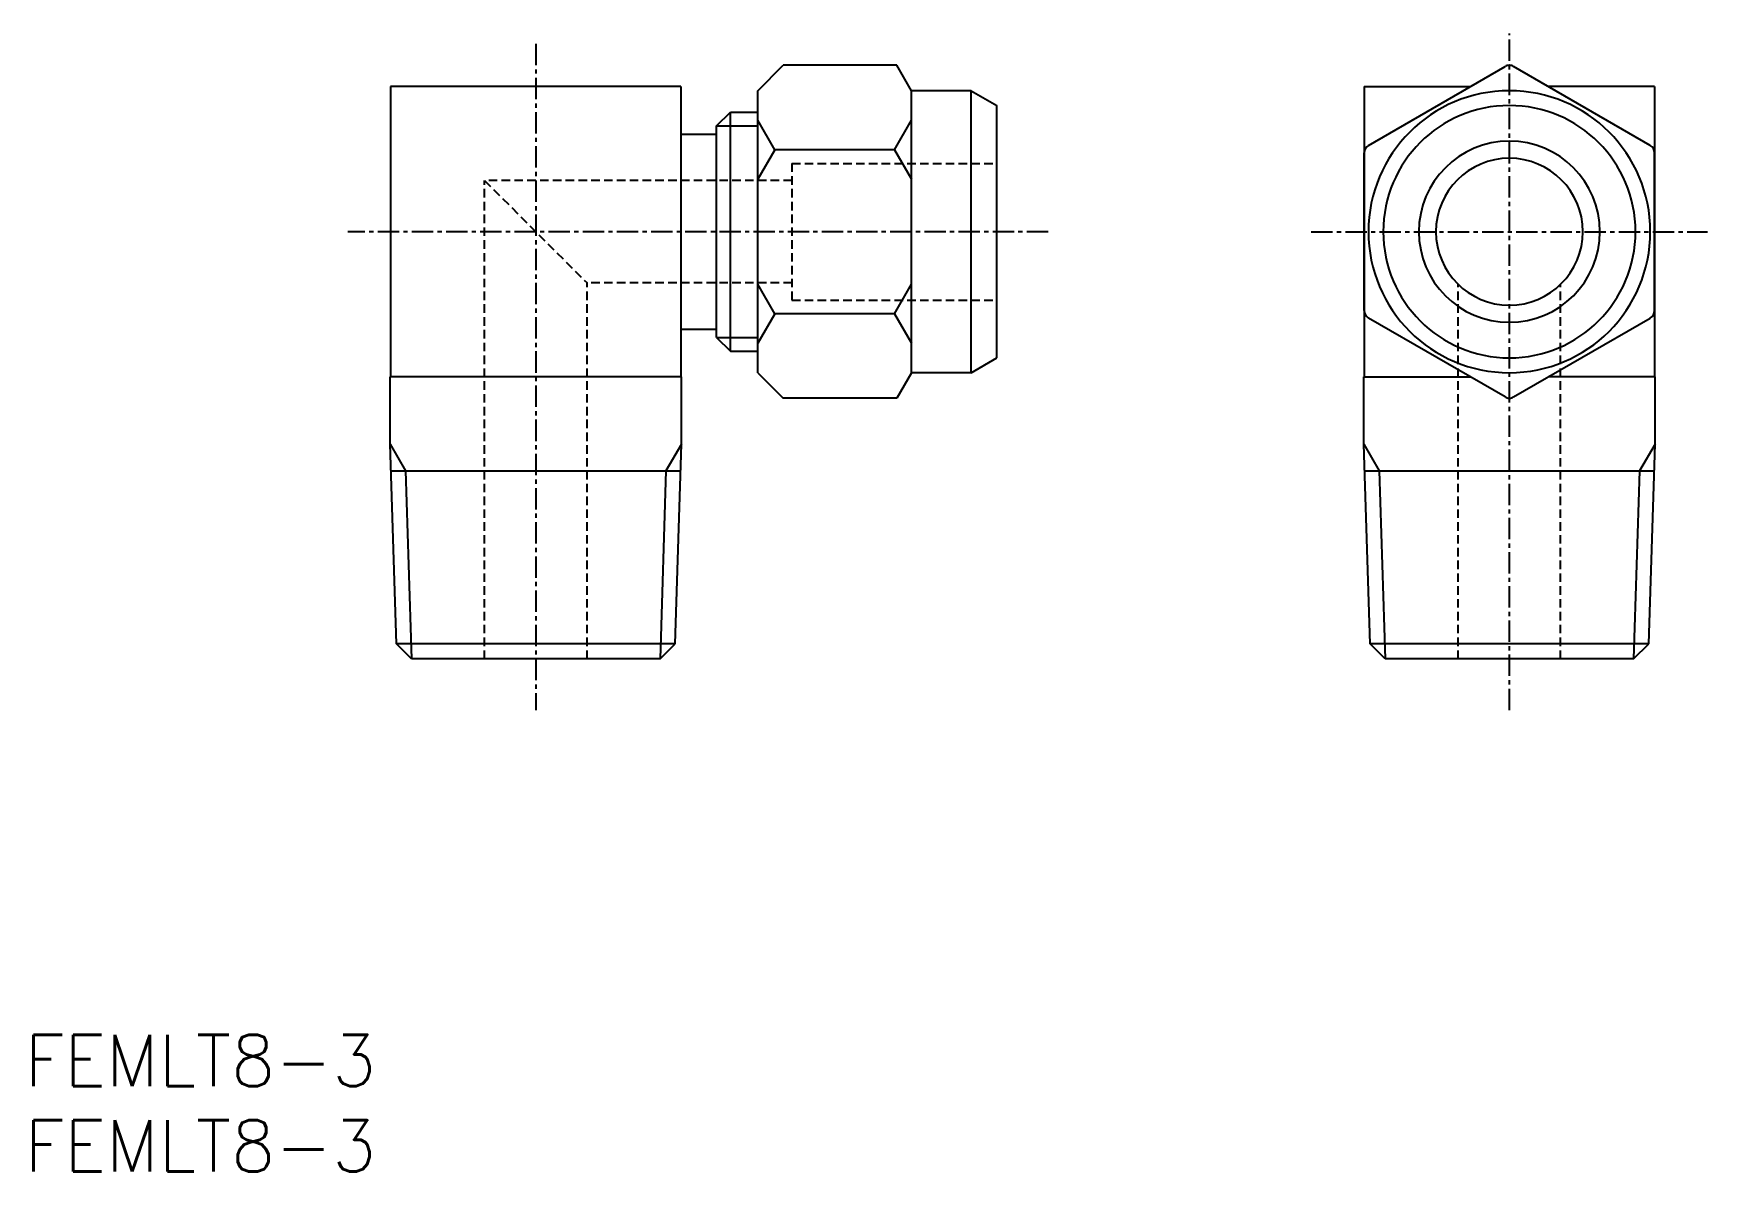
# Model space of a CAD drawing. Extents: x 0.5 to 98.5, y 0 to 66.6.
import ezdxf

# ---------------------------------------------------------------- set-up
doc = ezdxf.new("R2010")
doc.units = 0
doc.linetypes.add('CENTER', pattern=[2, 1.25, -0.25, 0.25, -0.25])
doc.linetypes.add('DASHED', pattern=[0.75, 0.5, -0.25])
doc.layers.get('0').update_dxf_attribs({"linetype": 'CONTINUOUS'})
doc.layers.add('CENTER', color=1, linetype='CENTER')
doc.styles.get("Standard").update_dxf_attribs({"font": 'txt.shx'})

# ---------------------------------------------------------------- blocks, each defined once
blk = doc.blocks.new('*U7')
at = {"color": 7, "linetype": 'CONTINUOUS'}
blk.add_text('FEMLT8-3', height=3, dxfattribs=at).set_placement((0, 0))
blk = doc.blocks.new('*U8')
at = {"color": 7, "linetype": 'CONTINUOUS'}
blk.add_text('FEMLT8-3', height=3, dxfattribs=at).set_placement((0, 5))

msp = doc.modelspace()

# ---------------------------------------------------------------- linework, layer by layer
at = {"color": 7, "linetype": 'CONTINUOUS'}
for p, q in [((42.92, 63.25), (44.407, 64.738)), ((51.061, 64.738), (44.407, 64.738)), ((51.92, 63.25), (51.061, 64.738)), ((78.67, 60.052), (86.67, 64.671)), ((95.17, 60.052), (87.17, 64.671)), ((38.42, 63.5), (21.42, 63.5)), ((21.42, 63.5), (21.42, 46.5)), ((38.42, 63.5), (38.42, 46.5)), ((42.92, 46.75), (42.92, 63.25)), ((51.92, 46.75), (51.92, 63.25)), ((55.42, 63.25), (51.92, 63.25)), ((55.42, 46.75), (55.42, 63.25)), ((55.42, 63.25), (56.92, 62.384)), ((78.42, 63.5), (78.42, 46.5)), ((78.42, 63.5), (84.642, 63.5)), ((95.42, 63.5), (89.197, 63.5)), ((95.42, 63.5), (95.42, 46.5)), ((40.5, 61.188), (41.312, 62)), ((41.312, 48), (41.312, 62)), ((41.312, 62), (42.92, 62)), ((56.92, 47.616), (56.92, 62.384)), ((40.5, 48.812), (40.5, 61.188)), ((43.92, 59.8), (42.92, 61.532)), ((50.92, 59.8), (51.92, 61.532)), ((38.42, 60.7), (40.5, 60.7)), ((43.92, 59.8), (42.92, 58.068)), ((50.92, 59.8), (43.92, 59.8)), ((50.92, 59.8), (51.92, 58.068)), ((78.42, 50.381), (78.42, 59.619)), ((95.42, 50.381), (95.42, 59.619)), ((43.92, 50.2), (42.92, 51.932)), ((50.92, 50.2), (51.92, 51.932)), ((43.92, 50.2), (42.92, 48.468)), ((50.92, 50.2), (43.92, 50.2)), ((50.92, 50.2), (51.92, 48.468)), ((38.42, 49.3), (40.5, 49.3)), ((86.67, 45.329), (78.67, 49.948)), ((87.17, 45.329), (95.17, 49.948)), ((40.5, 48.812), (41.312, 48)), ((41.312, 48), (42.92, 48)), ((55.42, 46.75), (56.92, 47.616)), ((38.445, 46.5), (21.394, 46.5)), ((21.394, 42.567), (21.394, 46.5)), ((38.445, 42.567), (38.445, 46.5)), ((42.92, 46.75), (44.407, 45.262)), ((51.92, 46.75), (51.061, 45.262)), ((55.42, 46.75), (51.92, 46.75)), ((78.394, 42.567), (78.394, 46.5)), ((78.394, 46.5), (84.642, 46.5)), ((95.445, 46.5), (89.197, 46.5)), ((95.445, 42.567), (95.445, 46.5)), ((51.061, 45.262), (44.407, 45.262)), ((21.76, 30.884), (21.394, 42.567)), ((38.08, 30.884), (38.445, 42.567)), ((78.76, 30.884), (78.394, 42.567)), ((95.08, 30.884), (95.445, 42.567)), ((21.443, 41), (38.396, 41)), ((78.443, 41), (95.396, 41)), ((38.08, 30.884), (21.76, 30.884)), ((22.643, 30), (21.76, 30.884)), ((37.196, 30), (38.08, 30.884)), ((95.08, 30.884), (78.76, 30.884)), ((79.643, 30), (78.76, 30.884)), ((94.196, 30), (95.08, 30.884)), ((37.196, 30), (22.643, 30)), ((94.196, 30), (79.643, 30))]:
    msp.add_line(p, q, dxfattribs=at)
at = {"color": 3, "linetype": 'CONTINUOUS'}
for p, q in [((40.5, 61.188), (42.92, 61.188)), ((40.5, 48.812), (42.92, 48.812)), ((21.394, 42.567), (22.299, 41)), ((38.445, 42.567), (37.54, 41)), ((78.394, 42.567), (79.299, 41)), ((95.445, 42.567), (94.54, 41)), ((22.299, 41), (22.643, 30)), ((37.54, 41), (37.196, 30)), ((79.299, 41), (79.643, 30)), ((94.54, 41), (94.196, 30))]:
    msp.add_line(p, q, dxfattribs=at)
at = {"color": 3, "linetype": 'DASHED'}
for p, q in [((44.92, 59), (56.92, 59)), ((44.92, 59), (44.92, 51)), ((44.92, 58), (26.92, 58)), ((26.92, 30), (26.92, 58)), ((26.92, 58), (32.92, 52)), ((44.92, 52), (32.92, 52)), ((32.92, 30), (32.92, 52)), ((44.92, 51), (56.92, 51)), ((83.92, 30), (83.92, 51.919)), ((89.92, 30), (89.92, 51.919))]:
    msp.add_line(p, q, dxfattribs=at)
at = {"color": 7, "linetype": 'CONTINUOUS'}
for centre, radius, start, end in [((86.92, 64.238), 0.5, 90, 120), ((86.92, 64.238), 0.5, 60, 90), ((86.92, 55), 8.25, 90, 270), ((86.92, 55), 8.25, 270, 90), ((86.92, 55), 7.384, 90, 270), ((86.92, 55), 7.384, 270, 90), ((78.92, 59.619), 0.5, 120, 180), ((86.92, 55), 5.3, 90, 270), ((86.92, 55), 5.3, 270, 90), ((94.92, 59.619), 0.5, 0, 60), ((86.92, 55), 4.3, 90, 270), ((86.92, 55), 4.3, 270, 90), ((78.92, 50.381), 0.5, 180, 240), ((94.92, 50.381), 0.5, 300, 0), ((86.92, 45.762), 0.5, 240, 270), ((86.92, 45.762), 0.5, 270, 300)]:
    msp.add_arc(centre, radius, start, end, dxfattribs=at)
at = {"layer": 'CENTER', "color": 1, "linetype": 'CENTER'}
for p, q in [((29.92, 66), (29.92, 27)), ((86.92, 27), (86.92, 66.6)), ((59.92, 55), (18.92, 55)), ((75.32, 55), (98.52, 55))]:
    msp.add_line(p, q, dxfattribs=at)

# ---------------------------------------------------------------- block references
at = {"color": 7, "linetype": 'CONTINUOUS'}
for name in ['*U8', '*U7']:
    msp.add_blockref(name, (0, 0), dxfattribs=at)

doc.saveas('drawing.dxf')
